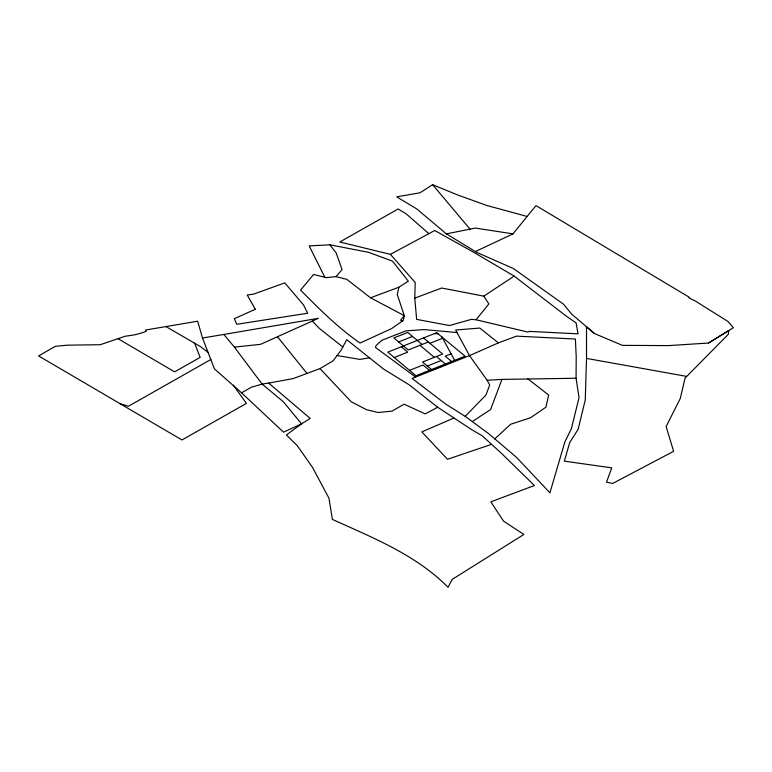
<?xml version="1.0" encoding="UTF-8"?>
<svg xmlns="http://www.w3.org/2000/svg" width="772" height="772" viewBox="0 0 772 772"><rect width="100%" height="100%" fill="white"/><g stroke="black" fill="none" stroke-linecap="round" stroke-linejoin="round"><path stroke-width="1.16" d="M576.057 378.251L576.211 356.818L575.401 339.043L516.507 336.138L498.394 342.874L469.501 355.622L412.065 378.463L445.888 404.219L465.207 416.359L488.879 433.825L516.536 457.381L549.925 492.845L564.892 441.825L571.376 428.769L579.048 397.551L576.057 378.251L501.925 379.409L487.142 380.258L469.501 355.622L455.644 330.02L479.759 328.061L498.394 342.874M390.371 254.355L434.752 230.51L474.191 252.579L514.152 276.096L566.407 316.192L576.076 322.879L578.045 333.851L529.399 331.391L527.797 332.057L476.054 319.753L471.412 319.357L449.458 325.552L416.639 319.376L414.776 298.137L415.201 282.465L390.371 254.355L339.786 241.993L398.149 208.98L406.082 213.757L428.875 233.675M594.401 333.514L586.498 326.759L586.517 358.411L585.263 399.925L578.141 429.338L569.755 442.462L564.342 461.145L611.771 467.861L606.512 482.162L612.736 483.417L673.618 451.311L666.12 426.52L680.248 398.584L685.063 378.126L728.295 334.324L728.729 330.57L708.513 343.038L668.378 345.605L622.425 345.364L594.401 333.514L571.627 314.05L563.618 304.255L513.361 268.521L476.623 252.328L446.409 233.877L416.668 208.865L396.692 196.841L420.016 192.797L432.59 184.682L457.42 194.872L486.862 205.487L527.122 216.44L535.99 205.613L689.184 297.201L688.923 297.876L695.533 301.138L728.044 321.538L733.4 327.714L708.513 343.038M324.867 277.302L309.186 245.911L329.885 244.811L368.543 252.319L392.485 261.139L408.33 281.162L398.863 287.242L397.281 294.566L404.325 315.69L403.293 320.419L391.587 328.611L360.061 343.038C338.175 327.984 319.241 308.916 300.549 290.108L313.635 274.436L326.228 277.659L336.003 276.627L346.763 279.31L370.521 297.789L404.325 315.69L400.572 320.206L402.231 321.162M501.925 379.409L490.596 409.565L472.445 421.473M475.687 251.421L513.004 233.858L527.122 216.44M476.054 319.753L488.85 303.956L483.822 296.149L441.69 288.024L414.776 298.137M336.003 276.627L342.054 269.631L336.206 253.004L329.885 244.811M465.207 416.359L485.945 395.023L489.709 385.025L487.142 380.258M494.736 438.911L510.63 424.272L530.518 417.768L545.91 407.211L548.651 395.032L527.845 378.859M483.822 296.149L514.152 276.096M268.685 383.086L293.186 378.589L320.004 368.591L333.079 360.833L341.002 350.382L346.744 339.67L383.433 368.977L409.334 384.919L437.666 407.24L471.489 429.531L482.191 435.784L501.53 453.396L534.407 485.53L490.838 501.829L503.527 521.119L523.889 534.456L452.18 579.386L448.05 587.318C416.282 554.971 373.001 537.823 332.404 519.421L328.968 498.239L312.506 467.398L297.297 445.685L286.373 434.993L301.543 423.847L310.199 418.424L268.685 383.086L262.152 384.109L251.411 387.187L241.578 392.823L214.452 368.891L202.486 338.001L197.671 321.21L145.435 330.049L146.265 331.265L145.348 331.651A50.469 29.133 0 0 1 133.17 335.096L125.218 336.225L100.244 344.717L67.386 345.171L55.362 346.31L38.6 355.931L181.97 439.963L246.442 403.389L233.366 385.189M210.824 359.52L128.345 406.304L119.544 403.486M437.666 407.24L425.189 413.888L404.123 404.19L392.022 411.119L378.27 412.499L366.787 409.797L351.183 401.758L320.004 368.591M223.861 334.45L318.411 318.315L260.627 344.302L234.418 347.139L223.861 334.45L202.486 338.001M453.888 418.048L421.811 431.905L447.528 459.263L491.494 444.382M398.632 341.957L412.528 336.428M428.325 341.977L408.205 349.986L393.845 337.943L407.741 332.423L422.101 344.457M394.231 357.513L407.684 352.157L401.276 346.792M429.927 343.318L442.665 338.252M409.536 370.348L422.998 365.002L429.406 370.377M451.099 353.827L445.241 356.162L451.649 361.537M427.341 366.034L441.246 360.505M370.521 297.789L398.863 287.242M446.409 233.877L475.311 228.068L513.004 233.858M369.663 357.774L359.926 359.414L337.103 355.545M434.404 333.62L438.332 333.736M457.024 332.578L424.195 329.576L405.908 330.879L381.908 340.24L375.974 345.663L375.491 347.439L415.597 377.045M686.433 376.34L586.517 358.411M165.932 326.585L200.17 346.406L208.025 352.302M117.884 338.599L174.617 371.863L200.141 357.388L194.631 343.154M342.807 347.014L319.367 328.418L312.313 321.055M423.51 337.943L442.684 354.02L422.554 362.02L432.127 370.039L446.023 364.519L436.46 356.49M419.987 345.296L434.346 357.33M241.578 392.823L283.517 432.185L301.543 423.847L283.498 401.923L262.152 384.109L234.418 347.139M432.59 184.682L470.042 229.159M277.428 336.669L306.995 373.445M441.787 336.631L454.631 360.35M255.291 309.273L234.37 318.682L236.743 324.279L307.681 313.239L303.512 304.901L284.772 282.899L253.534 294.151L247.233 294.972L255.291 309.273M436.701 332.703L387.814 352.138L415.954 375.723L465.111 356.182L436.701 332.703"/></g></svg>
